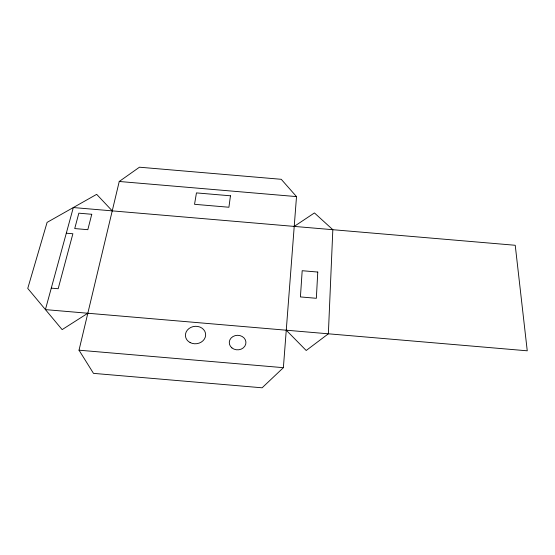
<?xml version="1.0" encoding="UTF-8"?>
<svg xmlns="http://www.w3.org/2000/svg" width="555" height="555" viewBox="0 0 555 555"><rect width="100%" height="100%" fill="white"/><g stroke="black" fill="none" stroke-linecap="round" stroke-linejoin="round"><path stroke-width="0.83" d="M283.383 367.674L296.509 196.602L281.246 179.3L139.458 167.201L119.242 181.478L79.018 350.191L93.483 373.369L262.113 387.799L283.383 367.674L79.018 350.191M294.219 226.405L314.435 212.933L332.833 229.701L328.359 333.805L306.2 350.489L286.255 330.204M87.829 313.242L62.139 329.621L27.75 288.413L47.092 222.388L96.667 194.347L112.235 210.872M119.242 181.478L296.509 196.602M66.309 233.19L72.885 233.752L58.171 288.725L51.282 288.135M317.765 272.047L316.35 298.292L300.421 296.925L302.184 270.715L317.765 272.047M230.464 195.797L228.91 207.244L194.541 204.309L196.449 192.897L230.464 195.797M91.762 214.279L87.822 229.687L74.724 228.57L78.838 213.175L91.762 214.279M73.322 207.549L45.406 309.614L527.25 350.809L515.234 245.275L73.322 207.549M231.934 347.916A8.332 7.271 -0.4 0 0 245.726 344.183A8.332 7.271 -0.4 0 0 235.147 335.629A8.332 7.271 -0.4 0 0 231.934 347.916M190.122 342.574A10.136 8.734 -5.8 0 0 205.648 335.137A10.136 8.734 -5.8 0 0 190.83 327.422A10.136 8.734 -5.8 0 0 190.122 342.574"/></g></svg>
